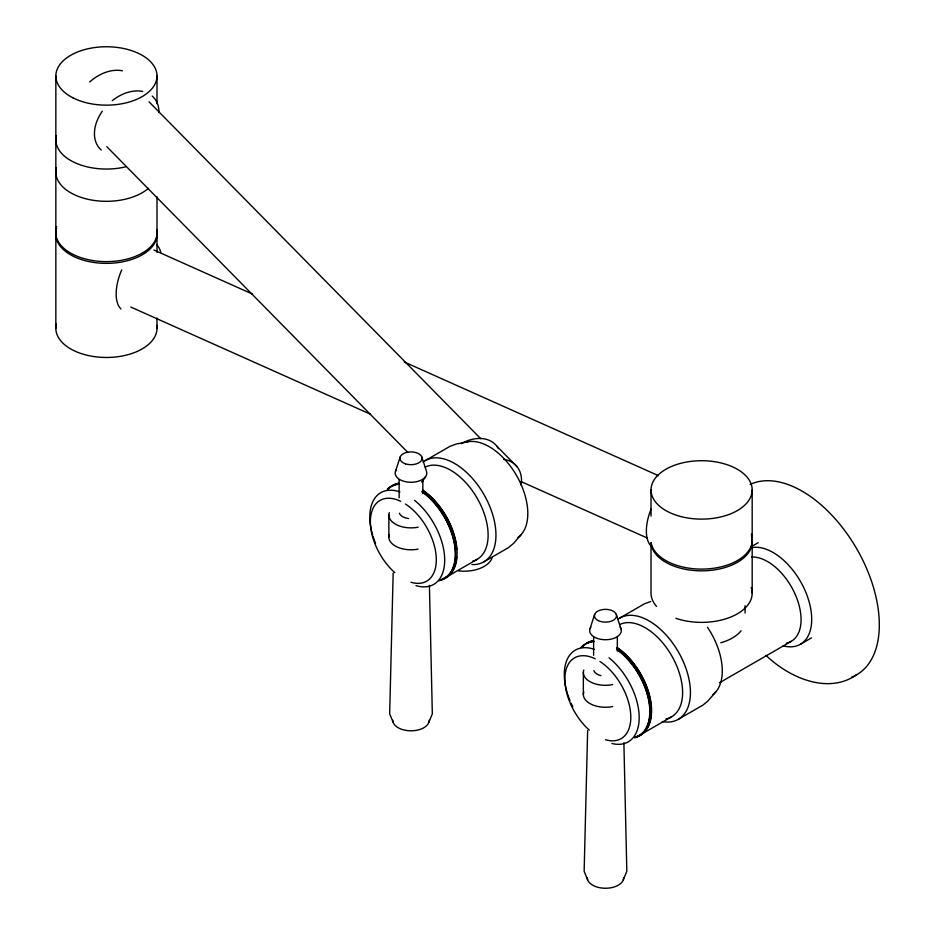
<?xml version="1.0" encoding="UTF-8"?>
<svg xmlns="http://www.w3.org/2000/svg" width="935" height="935" viewBox="0 0 935 935"><rect width="100%" height="100%" fill="white"/><g stroke="black" fill="none" stroke-linecap="round" stroke-linejoin="round"><path stroke-width="1.4" d="M393.167 573.05L389.661 713.837L393.167 722.346M587.648 730.515L584.141 871.303L587.648 879.8M395.493 471.357L400.145 457.051M589.973 628.823L594.625 614.505M428.826 722.346L432.332 713.837L429.41 585.322M623.306 879.8L626.824 871.303L623.89 742.787M422.62 480.929L421.954 482.215L425.6 476.628M521.298 534.458L513.56 543.399L508.418 547.665L483.827 561.865M715.778 691.912L708.052 700.864L702.898 705.13L678.319 719.319M425.343 460.569L449.934 446.369L456.198 444.043L467.816 441.823M445.855 577.398L477.154 559.329M619.823 618.023L644.414 603.823L650.69 601.509M750.793 546.975L758.168 542.721M719.471 682.784L791.255 641.34M671.634 716.794L640.335 734.863A52.956 30.575 60 0 0 651.309 710.623M800.407 644.273L811.475 637.88M856.729 674.719C827.685 695.044 788.754 677.314 766.034 655.412M153.924 250.019L252.462 294.081M404.259 361.974L658.567 475.716M130.806 307.042L370.482 414.228M520.947 481.525L647.441 538.092M496.999 446.381L517.312 467.009M149.062 101.845L480.707 438.667M106.765 146.643L407.695 452.271M616.329 614.505L620.98 628.823M421.849 457.051L426.5 471.357A15.801 9.128 0 0 1 409.448 482.226A15.801 9.128 0 0 1 396.393 469.65M752.184 489.917A50.584 29.207 0 0 1 676.309 515.208A50.584 29.207 0 0 1 676.309 464.625A50.584 29.207 0 0 1 752.184 489.917L752.184 593.176M745.078 605.74L745.078 613.009M651.017 489.917L651.017 516.097M651.017 543.726L651.017 593.176A50.584 29.207 0 0 0 656.534 606.429M617.334 637.051L617.334 651.076M593.62 637.051L593.62 655.295M583.346 672.546L583.346 694.483M422.854 479.597L422.854 493.622M399.14 479.597L399.14 497.829M388.867 515.08L388.867 537.029M156.998 75.957L156.998 103.633M156.998 196.806L156.998 252.31M156.998 318.052L156.998 328.267M55.843 75.957L55.843 328.267M750.092 484.529A109.068 62.972 60 0 1 860.177 555.028A109.068 62.972 60 0 1 851.773 677.104M751.717 547.653A54.534 31.486 60 0 1 808.261 598.949A54.534 31.486 60 0 1 783.109 645.816M751.74 557.003A47.416 27.384 60 0 1 796.304 596.974A47.416 27.384 60 0 1 786.183 643.222M388.013 489.227A53.353 30.797 60 0 1 398.427 483.22M422.55 489.963A53.353 30.797 60 0 1 455.906 541.751A53.353 30.797 60 0 1 440.338 579.864M387.347 489.192A53.353 30.797 60 0 1 399.432 483.769M422.094 491.565A53.353 30.797 60 0 1 454.527 543.293A53.353 30.797 60 0 1 438.831 580.728M582.493 646.693A53.353 30.797 60 0 1 584.235 644.928M587.192 642.801A53.353 30.797 60 0 1 592.907 640.685M617.03 647.429A53.353 30.797 60 0 1 650.386 699.205A53.353 30.797 60 0 1 634.818 737.318M580.986 647.558A53.353 30.797 60 0 1 593.924 641.223M616.574 649.03A53.353 30.797 60 0 1 648.832 699.812A53.353 30.797 60 0 1 634.526 737.914M387.581 489.508A52.956 30.575 60 0 1 399.572 484.131M422.071 491.868A52.956 30.575 60 0 1 453.884 541.353A52.956 30.575 60 0 1 441.051 579.747M405.498 504.047A46.633 26.928 60 0 1 436.189 556.535A46.633 26.928 60 0 1 411.038 582.271M394.815 572.652A46.633 26.928 60 0 1 370.505 518.364A46.633 26.928 60 0 1 400.753 501.347M414.556 500.354A52.956 30.575 60 0 1 444.686 559.305A52.956 30.575 60 0 1 415.993 585.626M375.554 543.247A52.956 30.575 60 0 1 373.077 536.468M372.656 535.112A52.956 30.575 60 0 1 399.946 491.915M582.949 646.132A52.956 30.575 60 0 1 594.052 641.585M616.551 649.322A52.956 30.575 60 0 1 648.364 698.807A52.956 30.575 60 0 1 635.531 737.212M599.978 661.512A46.633 26.928 60 0 1 630.681 713.989A46.633 26.928 60 0 1 605.518 739.725M589.295 730.106A46.633 26.928 60 0 1 564.985 675.818A46.633 26.928 60 0 1 595.244 658.813M609.036 657.819A52.956 30.575 60 0 1 639.154 715.906A52.956 30.575 60 0 1 611.899 743.477M572.793 706.72A52.956 30.575 60 0 1 571.121 703.213M570.034 700.701A52.956 30.575 60 0 1 567.557 693.922M567.148 692.578A52.956 30.575 60 0 1 594.426 649.381M148.478 188.332A50.584 29.207 0 0 1 88.217 199.354A50.584 29.207 0 0 1 56.38 167.821M429.177 720.301A18.174 10.495 0 0 1 411.003 730.796A18.174 10.495 0 0 1 392.817 720.301M418.109 549.125A22.124 12.774 0 0 1 396.405 546.636A22.124 12.774 0 0 1 389.287 534.528M418.109 527.188A22.124 12.774 0 0 1 396.405 524.687A22.124 12.774 0 0 1 389.287 512.59M408.688 518.574A11.851 6.849 0 0 1 399.374 513.198M623.657 877.755A18.174 10.495 0 0 1 605.483 888.25A18.174 10.495 0 0 1 587.297 877.755M612.6 706.579A22.124 12.774 0 0 1 590.885 704.09A22.124 12.774 0 0 1 583.779 691.994M612.6 684.642A22.124 12.774 0 0 1 590.885 682.153A22.124 12.774 0 0 1 583.779 670.056M600.948 675.643A11.851 6.849 0 0 1 593.854 670.652M620.08 627.104A15.801 9.128 0 0 1 605.483 639.727A15.801 9.128 0 0 1 590.873 627.104M465.361 442.454A54.534 31.486 60 0 1 517.558 477.341A54.534 31.486 60 0 1 517.546 537.789M392.899 485.686A52.956 30.575 60 0 1 398.579 483.582M422.526 490.279A52.956 30.575 60 0 1 456.689 549.453M456.642 557.295A52.956 30.575 60 0 1 442.559 578.882M423.146 462.042A58.484 33.765 60 0 1 487.567 501.429A58.484 33.765 60 0 1 471.894 564.576M425.261 467.056A52.956 30.575 60 0 1 479.62 502.75A52.956 30.575 60 0 1 472.678 561.164M707.444 627.256A54.534 31.486 60 0 1 713.043 694.518M639.283 735.424A52.956 30.575 60 0 1 635.87 736.687M587.39 643.14A52.956 30.575 60 0 1 593.059 641.036M617.006 647.733A52.956 30.575 60 0 1 651.169 706.907M617.626 619.508A58.484 33.765 60 0 1 683.31 661.653A58.484 33.765 60 0 1 662.366 721.563M619.741 624.51A52.956 30.575 60 0 1 674.567 661.138A52.956 30.575 60 0 1 665.965 718.886M751.366 535.825A50.735 29.289 0 0 1 707.807 570.619A50.735 29.289 0 0 1 650.924 542.978M751.366 534.084A50.735 29.289 0 0 1 709.046 568.784A50.735 29.289 0 0 1 651.111 542.674M156.916 231.179A50.735 29.289 0 0 1 103.925 263.319A50.735 29.289 0 0 1 56.649 228.339M156.916 229.437A50.735 29.289 0 0 1 103.925 261.578A50.735 29.289 0 0 1 56.649 226.597M491.997 557.973A28.447 16.433 0 0 1 458.536 570.888M741.081 630.774A43.466 25.093 0 0 1 720.827 642.789M503.708 459.342A37.143 26.367 -44.6 0 1 521.169 485.277M461.189 443.681A37.143 26.367 -44.6 0 1 498.425 448.566M89.725 81.929A37.143 26.367 -44.6 0 1 122.38 70.803M152.218 96.048A37.143 26.367 -44.6 0 1 159.02 112.632M101.237 150.032A37.143 26.367 -44.6 0 1 102.312 111.207M112.258 100.676A37.143 26.367 -44.6 0 1 142.693 91.431M156.893 245.005A37.143 18.571 -65.9 0 1 160.855 252.637M120.931 308.959A37.143 18.571 -65.9 0 1 121.737 269.888M651.005 545.958A37.143 18.571 -65.9 0 1 651.134 508.932M751.214 587.472A50.584 29.207 0 0 1 730.866 616.995A50.584 29.207 0 0 1 675.9 618.327M156.753 325.415A50.584 29.207 0 0 1 105.176 357.462A50.584 29.207 0 0 1 56.38 323.989M125.781 166.816A50.584 29.207 0 0 1 75.303 162.865A50.584 29.207 0 0 1 56.38 135.552M73.07 97.906A50.584 29.207 0 0 0 156.028 81.649A50.584 29.207 0 0 0 90.157 48.304A50.584 29.207 0 0 0 73.07 97.906M405.463 463.83A11.068 6.393 0 0 0 422.059 458.302A11.068 6.393 0 0 0 405.463 452.762A11.068 6.393 0 0 0 405.463 463.83M598.19 620.56A11.068 6.393 0 0 0 616.329 617.006A11.068 6.393 0 0 0 601.918 609.702A11.068 6.393 0 0 0 598.19 620.56"/></g></svg>
